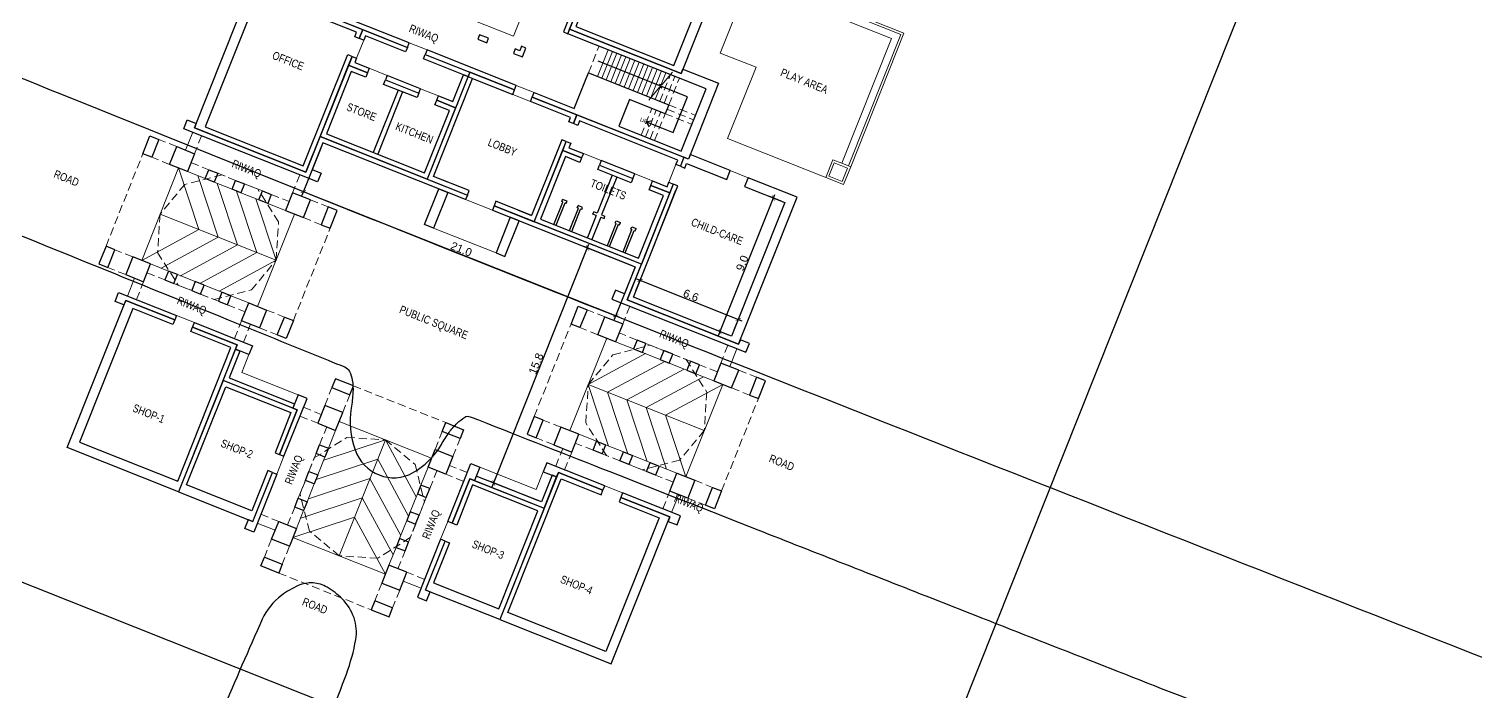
# Model space of a CAD drawing. Header units: metres. Extents: x 244 to 6504, y 133 to 4776.
# Drawn here: x 2932.2 to 3022.6, y 3172.9 to 3214.4 of the extents above; entities that cross this region are included whole.
import ezdxf

# ---------------------------------------------------------------- set-up
doc = ezdxf.new("R2010")
doc.units = ezdxf.units.M
doc.header["$MEASUREMENT"] = 0
doc.linetypes.add('HIDDEN', pattern=[0.375, 0.25, -0.125])
for name, color, linetype, lineweight in [('Above', 31, 'Continuous', 15), ('Elevation 1', 41, 'Continuous', 15), ('Elevation 2', 45, 'Continuous', 9), ('Road', 252, 'Continuous', 13), ('Wall', 42, 'Continuous', 30)]:
    doc.layers.add(name, color=color, linetype=linetype, lineweight=lineweight)
doc.layers.add('Dimension', color=133, linetype='Continuous')
doc.layers.add('Text', color=254, linetype='Continuous')
doc.styles.add('1', font='arial.ttf')
doc.styles.add('THAI', font='', dxfattribs={"width": 0.8})
doc.styles.get('THAI').set_extended_font_data('VNI-Avo')
doc.dimstyles.new('A3-100', dxfattribs={"dimtxt": 0.5, "dimasz": 0.25, "dimexe": 0.25, "dimexo": 0.25, "dimgap": 0.05, "dimtad": 1, "dimdec": 1, "dimzin": 0, "dimdsep": 46, "dimtxsty": '1', "dimblk": 'ARCHTICK', "dimcen": 0.1, "dimdle": 0.25, "dimclrd": 256, "dimclre": 256, "dimclrt": 256, "dimadec": 0, "dimazin": 0, "dimtfac": 1, "dimtdec": 1, "dimtofl": 0, "dimtmove": 0, "dimatfit": 3, "dimldrblk": 'ARCHTICK', "dimfxl": 1, "dimtfillclr": 256, "dimtolj": 1, "dimtzin": 0, "dimarcsym": 0})
doc.dimstyles.new('A3-200', dxfattribs={"dimtxt": 1, "dimasz": 0.5, "dimexe": 0.5, "dimexo": 0.5, "dimgap": 0.1, "dimtad": 2, "dimdec": 1, "dimzin": 0, "dimdsep": 46, "dimtxsty": '1', "dimblk": 'ARCHTICK', "dimcen": 0.1, "dimdle": 0.5, "dimclrd": 256, "dimclre": 256, "dimclrt": 256, "dimadec": 0, "dimazin": 0, "dimtfac": 1, "dimtdec": 1, "dimtofl": 0, "dimtmove": 0, "dimatfit": 3, "dimldrblk": 'ARCHTICK', "dimfxl": 1, "dimtfillclr": 256, "dimtolj": 1, "dimtzin": 0, "dimarcsym": 0})

# ---------------------------------------------------------------- blocks, each defined once
blk = doc.blocks.new('_ArchTick')
at = {"color": 0, "linetype": 'ByBlock', "const_width": 0.15}
blk.add_lwpolyline([(-0.5, -0.5), (0.5, 0.5)], dxfattribs=at)
blk = doc.blocks.new('*D14')
at = {"layer": 'Defpoints', "color": 0, "transparency": 16777216}
for p in [(2970.046, 3197.744), (2976.528, 3196.181), (2976.178, 3195.304)]:
    blk.add_point(p, dxfattribs=at)
at = {"layer": 'Dimension', "lineweight": -2, "transparency": 16777216}
for p, q in [((2970.139, 3197.977), (2970.488, 3198.854)), ((2970.163, 3198.714), (2976.76, 3196.089)), ((2976.271, 3195.536), (2976.62, 3196.413))]:
    blk.add_line(p, q, dxfattribs=at)
at = {"layer": 'Dimension', "lineweight": -2, "transparency": 16777216, "xscale": 0.25, "yscale": 0.25, "zscale": 0.25}
for p, rotation in [((2970.395, 3198.622), 158.2953989615706), ((2976.528, 3196.181), 338.2953989615706)]:
    blk.add_blockref('_ArchTick', p, dxfattribs=dict(at, rotation=rotation))
at = {"layer": 'Dimension', "transparency": 16777216, "insert": (2973.574, 3197.685), "char_height": 0.5, "attachment_point": 5, "rotation": 338.2954, "style": '1'}
blk.add_mtext('\\A1;6.6', dxfattribs=at)
blk = doc.blocks.new('*D15')
at = {"layer": 'Defpoints', "color": 0, "transparency": 16777216}
for p in [(2978.726, 3203.771), (2979.436, 3203.488), (2976.108, 3195.126)]:
    blk.add_point(p, dxfattribs=at)
at = {"layer": 'Dimension', "lineweight": -2, "transparency": 16777216}
for p, q in [((2975.305, 3195.177), (2978.818, 3204.003)), ((2979.204, 3203.581), (2978.493, 3203.863)), ((2975.875, 3195.219), (2975.165, 3195.502))]:
    blk.add_line(p, q, dxfattribs=at)
at = {"layer": 'Dimension', "lineweight": -2, "transparency": 16777216, "xscale": 0.25, "yscale": 0.25, "zscale": 0.25}
for p, rotation in [((2978.726, 3203.771), 68.29539896157668), ((2975.397, 3195.409), 248.2953989615767)]:
    blk.add_blockref('_ArchTick', p, dxfattribs=dict(at, rotation=rotation))
at = {"layer": 'Dimension', "transparency": 16777216, "insert": (2976.778, 3199.703), "char_height": 0.5, "attachment_point": 5, "rotation": 68.2954, "style": '1'}
blk.add_mtext('\\A1;9.0', dxfattribs=at)
blk = doc.blocks.new('*D17')
at = {"layer": 'Defpoints', "color": 0, "transparency": 16777216}
for p in [(2967.104, 3200.647), (2970.084, 3199.461), (2964.234, 3184.765)]:
    blk.add_point(p, dxfattribs=at)
at = {"layer": 'Dimension', "lineweight": -2, "transparency": 16777216}
for p, q in [((2961.162, 3185.718), (2967.197, 3200.88)), ((2969.852, 3199.554), (2966.872, 3200.74)), ((2964.002, 3184.857), (2961.022, 3186.043))]:
    blk.add_line(p, q, dxfattribs=at)
at = {"layer": 'Dimension', "lineweight": -2, "transparency": 16777216, "xscale": 0.25, "yscale": 0.25, "zscale": 0.25}
for p, rotation in [((2967.104, 3200.647), 68.29539896157668), ((2961.255, 3185.95), 248.2953989615767)]:
    blk.add_blockref('_ArchTick', p, dxfattribs=dict(at, rotation=rotation))
at = {"layer": 'Dimension', "transparency": 16777216, "insert": (2963.896, 3193.412), "char_height": 0.5, "attachment_point": 5, "rotation": 68.2954, "style": '1'}
blk.add_mtext('\\A1;15.8', dxfattribs=at)
blk = doc.blocks.new('*D19')
at = {"layer": 'Defpoints', "color": 0, "transparency": 16777216}
for p in [(2950.573, 3207.228), (2970.154, 3199.639), (2968.868, 3196.407)]:
    blk.add_point(p, dxfattribs=at)
at = {"layer": 'Dimension', "lineweight": -2, "transparency": 16777216}
for p, q in [((2950.48, 3206.995), (2949.264, 3203.941)), ((2949.125, 3204.266), (2969.1, 3196.314)), ((2970.062, 3199.406), (2968.776, 3196.175))]:
    blk.add_line(p, q, dxfattribs=at)
at = {"layer": 'Dimension', "lineweight": -2, "transparency": 16777216, "xscale": 0.25, "yscale": 0.25, "zscale": 0.25}
for p, rotation in [((2949.357, 3204.173), 158.2953989615706), ((2968.868, 3196.407), 338.2953989615706)]:
    blk.add_blockref('_ArchTick', p, dxfattribs=dict(at, rotation=rotation))
at = {"layer": 'Dimension', "transparency": 16777216, "insert": (2959.225, 3200.574), "char_height": 0.5, "attachment_point": 5, "rotation": 338.2954, "style": '1'}
blk.add_mtext('\\A1;21.0', dxfattribs=at)

msp = doc.modelspace()

# ---------------------------------------------------------------- linework, layer by layer
for points in [[(2390.74, 4302.355, -0.000001), (2436.602, 4383.869, -0.253439)], [(2809.658, 3348.585, -0.000003), (2861.115, 3329.191, -0.000175), (2917.852, 3307.785, -0.000105), (2985.132, 3282.358, 0.000001), (3054.443, 3256.146, 0.000001), (3117.634, 3232.249, 0.000001), (3170.614, 3212.214, 0.000007), (3189.963, 3204.897, -0.002564)], [(5649.781, 2908.285, -0.000001), (5592.12, 2927.271, -0.000136)], [(1770.951, 4232.211, -0.000001), (1756.308, 4203.533, -0.092463)], [(2661.797, 3304.258, -0.000001), (2697.546, 3290.753, -0.000089)], [(2166.876, 2385.74, -0.000003), (2059.009, 2428.087, -0.099946)], [(2106.702, 3796.476, 0.000002), (2119.154, 3818.662)], [(2297.417, 3562.079, -0.000023), (2063.26, 3651.706, -0.089134)], [(1593.916, 2905.573, -0.000004), (1514.483, 2912.508, -0.000011), (1436.427, 2919.325, -0.007054)], [(3786.665, 2922.902, 0.000685), (3692.416, 2974.867, -0.000176), (3640.054, 3003.668, -0.00024), (3592.9, 3029.656, -0.000156), (3553.294, 3051.524, -0.002791), (3540.613, 3058.624, 0.011957), (3524.785, 3067.108, 0.003929), (3501.105, 3078.849, 0.001858), (3461.273, 3098.026, 0.000234), (3375.005, 3139.118), (3228.052, 3209.03), (3155.516, 3236.504, 0.000109), (3110.926, 3253.383, 0.000013), (3012.15, 3290.743, 0.000016), (2894.733, 3335.146, 0.000013), (2769.32, 3382.566, -0.00051)], [(3194.593, 2964.631, -0.000274), (3199.888, 2977.557, -0.001712), (3207.405, 2995.698, -0.000332), (3221.105, 3028.386, 0.002473), (3234.596, 3060.964, 0.001952), (3248.883, 3096.349, 0.001967), (3262.73, 3131.432, 0.002708), (3274.877, 3163.071, -0.018298), (3275.475, 3164.494, -0.03784), (3276.063, 3165.546, -0.05007), (3276.598, 3166.199, -0.29609), (3277.01, 3166.287, -0.019212), (3277.655, 3166.011, -0.000003), (3312.299, 3149.563, -0.000078), (3350.636, 3131.354, -0.000048), (3396.017, 3109.786, -0.000386)], [(2910.824, 2101.235, -0.000002), (2871.644, 2116.152, -0.08954)], [(3742.173, 2759.418, 0.000002), (3749.92, 2779.526, 0.000119)], [(3267.31, 3168.752, -0.000025), (3252.204, 3129.672, -0.000011), (3236.962, 3090.25, -0.104491)], [(2928.259, 3202.826, 0.000017), (2937.092, 3199.236, 0.000027), (2944.659, 3196.162, 0.000006), (2951.324, 3193.454, 0.001308), (2951.935, 3193.208, -0.1853), (2952.237, 3192.928, -0.07485), (2952.411, 3192.382, -0.05325), (2952.451, 3191.61, -0.026637), (2952.346, 3190.635, 0.127305), (2952.588, 3188.017, 0.213614), (2954.094, 3186.453, 0.2267), (2956.183, 3186.584, 0.137414), (2957.977, 3188.364, -0.028947), (2958.458, 3189.107, -0.042455), (2958.969, 3189.693, -0.050186), (2959.438, 3190.064, -0.238312), (2959.768, 3190.097, -0.001895), (2960.296, 3189.892, -0.000004), (2968.506, 3186.662, -0.000027), (2977.743, 3183.027, -0.000017), (2988.584, 3178.76, 0.000274), (3002.965, 3173.108, 0.000091), (3024.034, 3164.845, 0.000091), (3047.378, 3155.7, 0.000104)], [(3151.483, 3124.187, 0.000759), (3123.006, 3135.669, 0.000767), (3096.101, 3146.424, 0.001734), (3075.693, 3154.462, -0.000339), (3028.352, 3172.958, -0.000638), (2990.143, 3187.972, -0.000783), (2959.104, 3200.27, -0.001505), (2934.265, 3210.244, 0.005391), (2889.083, 3227.979, 0.000512), (2778.107, 3270.036, 0.000722)]]:
    msp.add_lwpolyline(points, format="xyb")
msp.add_lwpolyline([(2911.424, 3187.832), (2946.187, 3275.167), (3019.958, 3245.803), (2985.195, 3158.468)], close=True)
msp.add_lwpolyline([(2947.984, 3178.923, 0.127388), (2946.787, 3177.429, 0.006458), (2944.287, 3171.664, 0.007858), (2941.989, 3165.916, 0.091435), (2941.551, 3163.545, 0.087268), (2941.766, 3162.324, 0.110931), (2942.381, 3161.363, 0.110304), (2943.351, 3160.753, 0.08552), (2944.584, 3160.541, 0.130066), (2945.901, 3160.89, 0.119374), (2946.925, 3161.852, 0.045027), (2948.03, 3163.935, 0.004825), (2950.104, 3169, 0.004715), (2952.042, 3174.004, 0.047525), (2952.627, 3176.16, 0.125918), (2952.518, 3177.516, 0.114104), (2951.772, 3178.71, 0.061975), (2950.847, 3179.43, 0.121002), (2949.96, 3179.702, 0.117953), (2949.032, 3179.534, 0.057186)], format="xyb", close=True)
at = {"layer": 'Above', "linetype": 'HIDDEN', "ltscale": 2}
for p, q in [((2967.166, 3211.601), (2967.832, 3213.273)), ((2971.626, 3209.826), (2972.292, 3211.498)), ((2971.905, 3209.715), (2972.571, 3211.387)), ((2972.184, 3209.604), (2972.849, 3211.276)), ((2970.46, 3207.707), (2971.126, 3209.379)), ((2970.739, 3207.596), (2971.404, 3209.268)), ((2971.017, 3207.485), (2971.683, 3209.157)), ((2971.296, 3207.374), (2971.962, 3209.046)), ((2971.962, 3209.046), (2973.634, 3208.381)), ((2972.073, 3209.325), (2973.745, 3208.659)), ((2972.184, 3209.604), (2973.856, 3208.938)), ((2941.437, 3206.989), (2940.322, 3207.433)), ((2942.996, 3207.66), (2942.552, 3206.546)), ((2937.021, 3200.763), (2939.321, 3206.54)), ((2940.993, 3205.874), (2939.878, 3206.318)), ((2942.33, 3205.988), (2943.445, 3205.544)), ((2944.002, 3205.322), (2945.117, 3204.879)), ((2945.675, 3204.657), (2946.79, 3204.213)), ((2949.128, 3205.22), (2948.684, 3204.105)), ((2949.685, 3204.998), (2949.241, 3203.883)), ((2947.347, 3203.991), (2948.462, 3203.547)), ((2949.799, 3203.661), (2950.914, 3203.217)), ((2948.728, 3196.103), (2951.027, 3201.88)), ((2949.355, 3202.546), (2950.47, 3202.102)), ((2938.693, 3200.097), (2937.578, 3200.541)), ((2938.25, 3198.982), (2937.135, 3199.426)), ((2939.586, 3199.096), (2940.701, 3198.652)), ((2938.921, 3197.423), (2939.365, 3198.538)), ((2941.259, 3198.43), (2942.374, 3197.986)), ((2942.931, 3197.764), (2944.046, 3197.321)), ((2969.196, 3197.231), (2968.752, 3196.117)), ((2944.604, 3197.099), (2945.719, 3196.655)), ((2947.055, 3196.769), (2948.17, 3196.325)), ((2968.195, 3196.338), (2967.08, 3196.782)), ((2969.754, 3197.01), (2969.31, 3195.895)), ((2945.053, 3194.983), (2945.497, 3196.097)), ((2945.61, 3194.761), (2946.054, 3195.876)), ((2946.612, 3195.654), (2947.726, 3195.21)), ((2963.779, 3190.112), (2966.079, 3195.889)), ((2967.751, 3195.224), (2966.636, 3195.667)), ((2970.203, 3194.893), (2969.088, 3195.337)), ((2971.875, 3194.228), (2970.76, 3194.672)), ((2975.886, 3194.569), (2975.442, 3193.454)), ((2973.548, 3193.562), (2972.433, 3194.006)), ((2975.22, 3192.896), (2974.105, 3193.34)), ((2976.557, 3193.01), (2977.672, 3192.566)), ((2950.697, 3190.799), (2951.14, 3191.914)), ((2952.477, 3192.027), (2958.255, 3189.728)), ((2976.113, 3191.895), (2977.228, 3191.451)), ((2951.812, 3190.355), (2952.255, 3191.47)), ((2975.486, 3185.452), (2977.786, 3191.229)), ((2949.138, 3190.128), (2950.253, 3189.684)), ((2949.36, 3190.685), (2950.475, 3190.241)), ((2950.366, 3188.347), (2950.81, 3189.462)), ((2957.589, 3188.055), (2958.033, 3189.17)), ((2965.452, 3189.446), (2964.337, 3189.89)), ((2958.704, 3187.612), (2959.148, 3188.726)), ((2965.008, 3188.331), (2963.893, 3188.775)), ((2967.46, 3188.001), (2966.345, 3188.445)), ((2949.701, 3186.675), (2950.145, 3187.79)), ((2965.121, 3186.994), (2965.565, 3188.109)), ((2965.679, 3186.773), (2966.123, 3187.887)), ((2969.132, 3187.335), (2968.017, 3187.779)), ((2957.259, 3185.604), (2957.703, 3186.719)), ((2959.375, 3186.053), (2958.26, 3186.497)), ((2959.597, 3186.61), (2958.482, 3187.054)), ((2970.804, 3186.67), (2969.689, 3187.114)), ((2972.477, 3186.004), (2971.362, 3186.448)), ((2949.035, 3185.002), (2949.479, 3186.117)), ((2973.814, 3186.118), (2974.928, 3185.674)), ((2956.593, 3183.931), (2957.037, 3185.046)), ((2971.811, 3184.332), (2972.255, 3185.447)), ((2973.37, 3185.003), (2974.485, 3184.559)), ((2946.697, 3183.996), (2947.812, 3183.552)), ((2948.369, 3183.33), (2948.813, 3184.445)), ((2955.927, 3182.259), (2956.371, 3183.374)), ((2947.368, 3182.437), (2946.924, 3181.322)), ((2948.483, 3181.993), (2948.039, 3180.878)), ((2955.262, 3180.586), (2955.706, 3181.701)), ((2947.817, 3180.321), (2953.595, 3178.021)), ((2956.934, 3179.921), (2955.819, 3180.365)), ((2954.261, 3179.693), (2953.817, 3178.578)), ((2955.375, 3179.25), (2954.932, 3178.135))]:
    msp.add_line(p, q, dxfattribs=at)
for points in [[(2947.648, 3199.879), (2947.803, 3202.285), (2946.516, 3204.322), (2944.276, 3205.213), (2941.94, 3204.618), (2940.401, 3202.764), (2940.245, 3200.359), (2941.533, 3198.321), (2943.772, 3197.43), (2946.108, 3198.025)], [(2967.159, 3192.113), (2968.699, 3193.967), (2971.034, 3194.563), (2973.274, 3193.671), (2974.562, 3191.634), (2974.406, 3189.228), (2972.866, 3187.374), (2970.53, 3186.779), (2968.291, 3187.67), (2967.003, 3189.708)], [(2954.478, 3188.648), (2956.333, 3187.108), (2956.928, 3184.772), (2956.036, 3182.533), (2953.999, 3181.245), (2951.594, 3181.401), (2949.739, 3182.94), (2949.144, 3185.276), (2950.036, 3187.516), (2952.073, 3188.803)]]:
    msp.add_lwpolyline(points, close=True, dxfattribs=at)
at = {"layer": 'Elevation 1'}
for p, q in [((2986.688, 3214.002), (2978.466, 3217.274)), ((2986.883, 3214.085), (2978.521, 3217.414)), ((2986.104, 3213.75), (2978.299, 3216.856)), ((2952.681, 3212.523), (2953.124, 3213.638)), ((2986.104, 3213.75), (2982.997, 3205.945)), ((2986.688, 3214.002), (2983.415, 3205.779)), ((2986.883, 3214.085), (2983.555, 3205.723)), ((2955.966, 3213.476), (2957.081, 3213.032)), ((2967.724, 3211.379), (2968.39, 3213.051)), ((2968.003, 3211.268), (2968.668, 3212.94)), ((2968.281, 3211.157), (2968.947, 3212.83)), ((2968.56, 3211.046), (2969.226, 3212.719)), ((2968.839, 3210.935), (2969.505, 3212.608)), ((2953.476, 3211.884), (2954.591, 3211.44)), ((2969.118, 3210.824), (2969.783, 3212.497)), ((2969.396, 3210.713), (2970.062, 3212.386)), ((2969.675, 3210.602), (2970.341, 3212.275)), ((2969.954, 3210.491), (2970.619, 3212.164)), ((2970.233, 3210.38), (2970.898, 3212.053)), ((2970.511, 3210.27), (2971.177, 3211.942)), ((2970.79, 3210.159), (2971.456, 3211.831)), ((2971.069, 3210.048), (2971.734, 3211.72)), ((2962.655, 3210.813), (2963.77, 3210.37)), ((2971.347, 3209.937), (2972.013, 3211.609)), ((2956.681, 3210.608), (2957.796, 3210.165)), ((2962.433, 3210.256), (2963.548, 3209.812)), ((2942.438, 3207.882), (2941.994, 3206.767)), ((2966.855, 3206.559), (2967.97, 3206.115)), ((2942.108, 3205.431), (2943.223, 3204.987)), ((2972.192, 3204.757), (2972.636, 3205.872)), ((2976.034, 3205.488), (2977.149, 3205.044)), ((2982.997, 3205.945), (2983.555, 3205.723)), ((2943.78, 3204.765), (2944.895, 3204.321)), ((2970.06, 3205.283), (2971.175, 3204.839)), ((2945.453, 3204.099), (2946.568, 3203.655)), ((2959.492, 3203.677), (2961.164, 3203.012)), ((2948.798, 3202.768), (2946.498, 3196.991)), ((2947.125, 3203.434), (2948.24, 3202.99)), ((2939.808, 3199.653), (2940.923, 3199.209)), ((2938.363, 3197.645), (2938.807, 3198.76)), ((2941.481, 3198.988), (2942.596, 3198.544)), ((2943.153, 3198.322), (2944.268, 3197.878)), ((2944.826, 3197.656), (2945.94, 3197.212)), ((2941.429, 3196.425), (2942.544, 3195.981)), ((2968.309, 3195.002), (2966.009, 3189.224)), ((2969.981, 3194.336), (2968.866, 3194.78)), ((2971.653, 3193.67), (2970.539, 3194.114)), ((2976.443, 3194.347), (2975.999, 3193.232)), ((2973.326, 3193.005), (2972.211, 3193.448)), ((2974.998, 3192.339), (2973.883, 3192.783)), ((2950.924, 3188.125), (2951.368, 3189.24)), ((2957.367, 3187.498), (2951.59, 3189.798)), ((2967.681, 3188.559), (2966.567, 3189.002)), ((2969.354, 3187.893), (2968.239, 3188.337)), ((2948.139, 3187.619), (2947.696, 3186.504)), ((2950.258, 3186.453), (2950.702, 3187.568)), ((2971.026, 3187.227), (2969.911, 3187.671)), ((2956.701, 3185.825), (2957.145, 3186.94)), ((2972.699, 3186.562), (2971.584, 3187.005)), ((2949.593, 3184.78), (2950.036, 3185.895)), ((2969.302, 3185.33), (2968.188, 3185.774)), ((2956.036, 3184.153), (2956.479, 3185.268)), ((2972.368, 3184.11), (2972.812, 3185.225)), ((2948.927, 3183.108), (2949.371, 3184.223)), ((2946.475, 3183.438), (2947.59, 3182.994)), ((2955.37, 3182.481), (2955.814, 3183.596)), ((2958.376, 3183.544), (2957.933, 3182.429)), ((2954.704, 3180.808), (2955.148, 3181.923)), ((2956.712, 3179.363), (2955.597, 3179.807))]:
    msp.add_line(p, q, dxfattribs=at)
msp.add_lwpolyline([(2965.516, 3221.514), (2955.667, 3225.434), (2952.635, 3217.816), (2962.483, 3213.896)], close=True, dxfattribs=at)
for points in [[(2972.421, 3211.651), (2971.745, 3210.849), (2971.607, 3210.9), (2971.753, 3210.646), (2971.616, 3210.696), (2970.94, 3209.895)], [(2945.946, 3193.981), (2945.502, 3192.866), (2949.024, 3191.464)], [(2964.342, 3186.659), (2963.898, 3185.544), (2960.376, 3186.946)]]:
    msp.add_lwpolyline(points, dxfattribs=at)
at = {"layer": 'Elevation 2'}
for p, q in [((2975.409, 3212.84), (2977.406, 3217.858)), ((2975.409, 3212.84), (2977.639, 3211.953)), ((2977.639, 3211.953), (2975.864, 3207.493)), ((2975.864, 3207.493), (2983.111, 3204.609)), ((2982.44, 3206.167), (2981.996, 3205.052)), ((2982.524, 3205.972), (2982.191, 3205.136)), ((2982.44, 3206.167), (2982.997, 3205.945)), ((2982.524, 3205.972), (2983.36, 3205.64)), ((2983.36, 3205.64), (2983.027, 3204.803)), ((2983.555, 3205.723), (2983.111, 3204.609)), ((2982.191, 3205.136), (2983.027, 3204.803)), ((2957.49, 3201.891), (2961.392, 3200.338))]:
    msp.add_line(p, q, dxfattribs=at)
at = {"layer": 'Road'}
for p, q in [((2939.251, 3199.875), (2941.551, 3205.653)), ((2940.401, 3202.764), (2947.648, 3199.879)), ((2974.406, 3189.228), (2967.159, 3192.113)), ((2973.256, 3186.34), (2975.556, 3192.117)), ((2951.594, 3181.401), (2954.478, 3188.648)), ((2948.705, 3182.551), (2954.482, 3180.251))]:
    msp.add_line(p, q, dxfattribs=at)
for points in [[(2941.551, 3205.653), (2942.816, 3201.802), (2939.251, 3199.875)], [(2942.758, 3205.172), (2944.024, 3201.322), (2940.459, 3199.394)], [(2943.966, 3204.691), (2945.232, 3200.841), (2941.667, 3198.914)], [(2945.174, 3204.21), (2946.44, 3200.36), (2942.874, 3198.433)], [(2946.382, 3203.729), (2947.648, 3199.879), (2944.082, 3197.952)], [(2970.724, 3194.04), (2967.159, 3192.113), (2968.425, 3188.263)], [(2971.932, 3193.559), (2968.367, 3191.632), (2969.633, 3187.782)], [(2973.14, 3193.079), (2969.575, 3191.151), (2970.84, 3187.301)], [(2974.348, 3192.598), (2970.782, 3190.671), (2972.048, 3186.82)], [(2975.556, 3192.117), (2971.99, 3190.19), (2973.256, 3186.34)], [(2956.405, 3185.082), (2954.478, 3188.648), (2950.628, 3187.382)], [(2955.925, 3183.874), (2953.998, 3187.44), (2950.147, 3186.174)], [(2955.444, 3182.667), (2953.517, 3186.232), (2949.667, 3184.966)], [(2954.963, 3181.459), (2953.036, 3185.024), (2949.186, 3183.758)], [(2954.482, 3180.251), (2952.555, 3183.816), (2948.705, 3182.551)]]:
    msp.add_lwpolyline(points, dxfattribs=at)
at = {"layer": 'Wall'}
for p, q in [((2955.274, 3210.522), (2953.721, 3206.62)), ((2955.553, 3210.411), (2954, 3206.509)), ((2973.304, 3205.929), (2975.813, 3204.93)), ((2958.32, 3204.79), (2957.484, 3205.122)), ((2968.654, 3205.197), (2967.711, 3202.828)), ((2968.932, 3205.086), (2967.989, 3202.717)), ((2976.928, 3204.487), (2979.436, 3203.488)), ((2965.495, 3203.548), (2965.55, 3203.688)), ((2965.565, 3203.52), (2965.495, 3203.548)), ((2965.829, 3203.577), (2965.55, 3203.688)), ((2965.774, 3203.437), (2965.829, 3203.577)), ((2971.085, 3200.354), (2972.638, 3204.257)), ((2962.78, 3203.014), (2963.616, 3202.682)), ((2965.01, 3202.127), (2965.565, 3203.52)), ((2965.149, 3202.071), (2965.704, 3203.465)), ((2965.774, 3203.437), (2965.704, 3203.465)), ((2965.985, 3201.738), (2966.54, 3203.132)), ((2966.125, 3201.683), (2966.679, 3203.077)), ((2966.47, 3203.16), (2966.526, 3203.299)), ((2966.54, 3203.132), (2966.47, 3203.16)), ((2966.805, 3203.188), (2966.526, 3203.299)), ((2966.749, 3203.049), (2966.679, 3203.077)), ((2966.749, 3203.049), (2966.805, 3203.188)), ((2967.655, 3202.688), (2967.1, 3201.295)), ((2967.446, 3202.772), (2967.501, 3202.911)), ((2967.655, 3202.688), (2967.446, 3202.772)), ((2967.711, 3202.828), (2967.501, 3202.911)), ((2967.989, 3202.717), (2968.198, 3202.634)), ((2967.934, 3202.577), (2967.379, 3201.184)), ((2967.934, 3202.577), (2968.143, 3202.494)), ((2968.143, 3202.494), (2968.198, 3202.634)), ((2968.355, 3200.795), (2968.909, 3202.189)), ((2968.494, 3200.74), (2969.049, 3202.134)), ((2968.84, 3202.217), (2968.895, 3202.356)), ((2968.84, 3202.217), (2968.909, 3202.189)), ((2968.895, 3202.356), (2969.174, 3202.245)), ((2969.049, 3202.134), (2969.118, 3202.106)), ((2969.118, 3202.106), (2969.174, 3202.245)), ((2969.33, 3200.407), (2969.885, 3201.801)), ((2969.47, 3200.352), (2970.024, 3201.745)), ((2969.815, 3201.829), (2969.871, 3201.968)), ((2969.815, 3201.829), (2969.885, 3201.801)), ((2969.871, 3201.968), (2970.149, 3201.857)), ((2970.024, 3201.745), (2970.094, 3201.718)), ((2970.094, 3201.718), (2970.149, 3201.857))]:
    msp.add_line(p, q, dxfattribs=at)
for points in [[(2967.38, 3217.005), (2966.382, 3214.496), (2972.514, 3212.056), (2975.842, 3220.418), (2969.71, 3222.858), (2968.712, 3220.35), (2968.433, 3220.461), (2969.542, 3223.248), (2976.511, 3220.474), (2972.96, 3211.555), (2965.992, 3214.329), (2967.101, 3217.116)], [(2967.101, 3217.116), (2966.823, 3217.227), (2965.602, 3214.161), (2965.881, 3214.05)], [(2952.402, 3212.634), (2949.517, 3205.387), (2942.549, 3208.161), (2946.099, 3217.08), (2953.068, 3214.307), (2952.846, 3213.749), (2952.567, 3213.86), (2952.678, 3214.139), (2946.546, 3216.58), (2943.217, 3208.218), (2949.35, 3205.777), (2952.123, 3212.745)], [(2960.255, 3213.706), (2960.812, 3213.484), (2960.923, 3213.763), (2960.366, 3213.985)], [(2952.681, 3212.523), (2952.57, 3212.245), (2953.476, 3211.884), (2953.365, 3211.605), (2952.18, 3212.077), (2952.402, 3212.634)], [(2962.655, 3210.813), (2957.081, 3213.032), (2956.97, 3212.754), (2962.544, 3210.535)], [(2963.042, 3212.597), (2963.264, 3213.154), (2962.986, 3213.265), (2962.875, 3212.986), (2962.596, 3213.097), (2962.485, 3212.819)], [(2957.574, 3209.607), (2957.685, 3209.886), (2958.87, 3209.414), (2957.094, 3204.955), (2950.405, 3207.617), (2952.18, 3212.077), (2953.365, 3211.605), (2953.254, 3211.327), (2952.348, 3211.687), (2950.795, 3207.785), (2956.927, 3205.344), (2958.48, 3209.246)], [(2956.459, 3210.051), (2954.369, 3210.883), (2954.48, 3211.162), (2956.57, 3210.33)], [(2956.57, 3210.33), (2956.681, 3210.608), (2954.591, 3211.44), (2954.48, 3211.162)], [(2939.764, 3207.655), (2940.322, 3207.433), (2939.878, 3206.318), (2939.321, 3206.54)], [(2966.06, 3207.198), (2965.949, 3206.919), (2966.855, 3206.559), (2966.744, 3206.28), (2965.559, 3206.752), (2965.781, 3207.309)], [(2941.437, 3206.989), (2942.552, 3206.546), (2942.108, 3205.431), (2940.993, 3205.874)], [(2970.953, 3204.282), (2971.064, 3204.56), (2972.249, 3204.089), (2970.474, 3199.629), (2963.784, 3202.292), (2965.559, 3206.752), (2966.744, 3206.28), (2966.633, 3206.001), (2965.727, 3206.362), (2964.174, 3202.46), (2970.306, 3200.019), (2971.859, 3203.921)], [(2943.445, 3205.544), (2944.002, 3205.322), (2943.78, 3204.765), (2943.223, 3204.987)], [(2969.838, 3204.725), (2967.748, 3205.557), (2967.859, 3205.836), (2969.949, 3205.004)], [(2969.949, 3205.004), (2970.06, 3205.283), (2967.97, 3206.115), (2967.859, 3205.836)], [(2945.117, 3204.879), (2945.675, 3204.657), (2945.453, 3204.099), (2944.895, 3204.321)], [(2976.928, 3204.487), (2979.436, 3203.488), (2976.108, 3195.126), (2969.976, 3197.567), (2972.749, 3204.535), (2972.471, 3204.646), (2969.586, 3197.399), (2976.554, 3194.626), (2980.215, 3203.824), (2977.149, 3205.044)], [(2946.79, 3204.213), (2947.347, 3203.991), (2947.125, 3203.434), (2946.568, 3203.655)], [(2949.799, 3203.661), (2948.684, 3204.105), (2948.24, 3202.99), (2949.355, 3202.546)], [(2957.82, 3204.343), (2958.377, 3204.121), (2957.49, 3201.891), (2956.932, 3202.113)], [(2951.471, 3202.995), (2950.914, 3203.217), (2950.47, 3202.102), (2951.027, 3201.88)], [(2962.837, 3202.346), (2962.279, 3202.568), (2961.392, 3200.338), (2961.949, 3200.116)], [(2936.577, 3199.648), (2937.135, 3199.426), (2937.578, 3200.541), (2937.021, 3200.763)], [(2938.25, 3198.982), (2939.365, 3198.538), (2939.808, 3199.653), (2938.693, 3200.097)], [(2940.701, 3198.652), (2941.259, 3198.43), (2941.481, 3198.988), (2940.923, 3199.209)], [(2942.374, 3197.986), (2942.931, 3197.764), (2943.153, 3198.322), (2942.596, 3198.544)], [(2937.806, 3197.867), (2941.429, 3196.425), (2941.318, 3196.146), (2938.252, 3197.367), (2938.141, 3197.088), (2937.584, 3197.31)], [(2944.046, 3197.321), (2944.604, 3197.099), (2944.826, 3197.656), (2944.268, 3197.878)], [(2946.612, 3195.654), (2945.497, 3196.097), (2945.94, 3197.212), (2947.055, 3196.769)], [(2948.284, 3194.988), (2947.726, 3195.21), (2948.17, 3196.325), (2948.728, 3196.103)], [(2966.523, 3197.004), (2967.08, 3196.782), (2966.636, 3195.667), (2966.079, 3195.889)], [(2968.195, 3196.338), (2969.31, 3195.895), (2968.866, 3194.78), (2967.751, 3195.224)], [(2970.76, 3194.672), (2970.203, 3194.893), (2969.981, 3194.336), (2970.539, 3194.114)], [(2972.433, 3194.006), (2971.875, 3194.228), (2971.653, 3193.67), (2972.211, 3193.448)], [(2974.105, 3193.34), (2973.548, 3193.562), (2973.326, 3193.005), (2973.883, 3192.783)], [(2976.557, 3193.01), (2975.442, 3193.454), (2974.998, 3192.339), (2976.113, 3191.895)], [(2947.417, 3186.615), (2947.138, 3186.726), (2946.14, 3184.217), (2942.06, 3185.841), (2944.501, 3191.973), (2948.58, 3190.35), (2947.582, 3187.841), (2947.861, 3187.73), (2948.97, 3190.517), (2944.333, 3192.363), (2941.559, 3185.395), (2946.196, 3183.549)], [(2951.362, 3192.471), (2951.14, 3191.914), (2952.255, 3191.47), (2952.477, 3192.027)], [(2978.229, 3192.344), (2977.672, 3192.566), (2977.228, 3191.451), (2977.786, 3191.229)], [(2950.697, 3190.799), (2950.253, 3189.684), (2951.368, 3189.24), (2951.812, 3190.355)], [(2963.335, 3188.997), (2963.893, 3188.775), (2964.337, 3189.89), (2963.779, 3190.112)], [(2959.37, 3189.284), (2959.148, 3188.726), (2958.033, 3189.17), (2958.255, 3189.728)], [(2965.008, 3188.331), (2966.123, 3187.887), (2966.567, 3189.002), (2965.452, 3189.446)], [(2950.145, 3187.79), (2950.366, 3188.347), (2950.924, 3188.125), (2950.702, 3187.568)], [(2968.017, 3187.779), (2967.46, 3188.001), (2967.681, 3188.559), (2968.239, 3188.337)], [(2958.704, 3187.612), (2958.26, 3186.497), (2957.145, 3186.94), (2957.589, 3188.055)], [(2969.689, 3187.114), (2969.132, 3187.335), (2969.354, 3187.893), (2969.911, 3187.671)], [(2947.417, 3186.615), (2947.696, 3186.504), (2946.253, 3182.881), (2945.696, 3183.103), (2945.918, 3183.66), (2946.196, 3183.549)], [(2949.479, 3186.117), (2949.701, 3186.675), (2950.258, 3186.453), (2950.036, 3185.895)], [(2971.362, 3186.448), (2970.804, 3186.67), (2971.026, 3187.227), (2971.584, 3187.005)], [(2973.37, 3185.003), (2972.255, 3185.447), (2972.699, 3186.562), (2973.814, 3186.118)], [(2957.037, 3185.046), (2957.259, 3185.604), (2956.701, 3185.825), (2956.479, 3185.268)], [(2958.211, 3182.318), (2958.49, 3182.207), (2957.492, 3179.699), (2961.571, 3178.075), (2964.012, 3184.207), (2959.932, 3185.831), (2958.934, 3183.322), (2958.655, 3183.433), (2959.765, 3186.221), (2964.402, 3184.375), (2961.628, 3177.407), (2956.991, 3179.252)], [(2975.042, 3184.337), (2974.485, 3184.559), (2974.928, 3185.674), (2975.486, 3185.452)], [(2948.813, 3184.445), (2949.035, 3185.002), (2949.593, 3184.78), (2949.371, 3184.223)], [(2972.926, 3183.888), (2969.302, 3185.33), (2969.191, 3185.051), (2972.258, 3183.831), (2972.147, 3183.552), (2972.704, 3183.33)], [(2956.371, 3183.374), (2956.593, 3183.931), (2956.036, 3184.153), (2955.814, 3183.596)], [(2947.368, 3182.437), (2947.812, 3183.552), (2948.927, 3183.108), (2948.483, 3181.993)], [(2955.706, 3181.701), (2955.927, 3182.259), (2955.37, 3182.481), (2955.148, 3181.923)], [(2958.211, 3182.318), (2957.933, 3182.429), (2956.49, 3178.806), (2957.048, 3178.584), (2957.27, 3179.141), (2956.991, 3179.252)], [(2946.703, 3180.764), (2946.924, 3181.322), (2948.039, 3180.878), (2947.817, 3180.321)], [(2955.375, 3179.25), (2955.819, 3180.365), (2954.704, 3180.808), (2954.261, 3179.693)], [(2954.71, 3177.577), (2954.932, 3178.135), (2953.817, 3178.578), (2953.595, 3178.021)]]:
    msp.add_lwpolyline(points, close=True, dxfattribs=at)
for points in [[(2955.855, 3213.197), (2955.966, 3213.476), (2948.998, 3216.25), (2949.996, 3218.758), (2949.717, 3218.869), (2948.608, 3216.082), (2955.855, 3213.197)], [(2953.124, 3213.638), (2952.846, 3213.749), (2953.068, 3214.307), (2955.855, 3213.197), (2955.744, 3212.919), (2953.235, 3213.917), (2953.124, 3213.638)], [(2971.962, 3209.046), (2969.732, 3209.934), (2969.066, 3208.262), (2972.968, 3206.708), (2974.522, 3210.611), (2965.881, 3214.05), (2965.992, 3214.329), (2972.96, 3211.555), (2973.071, 3211.834), (2975.301, 3210.946), (2973.415, 3206.208), (2963.659, 3210.091), (2963.77, 3210.37), (2966.279, 3209.371), (2966.945, 3211.043), (2966.945, 3211.043), (2967.166, 3211.601), (2972.184, 3209.604), (2971.962, 3209.046)], [(2959.367, 3211.476), (2959.367, 3211.476), (2956.859, 3212.475), (2956.97, 3212.754), (2959.757, 3211.644), (2959.646, 3211.365), (2959.367, 3211.476)], [(2962.544, 3210.535), (2959.757, 3211.644), (2957.094, 3204.955), (2959.603, 3203.956), (2959.714, 3204.235), (2957.484, 3205.122), (2959.925, 3211.254), (2962.433, 3210.256), (2962.433, 3210.256)], [(2958.981, 3209.693), (2958.87, 3209.414), (2957.685, 3209.886), (2957.796, 3210.165), (2958.702, 3209.804), (2959.367, 3211.476), (2959.646, 3211.365)], [(2959.646, 3211.365), (2959.925, 3211.254), (2959.925, 3211.254), (2962.433, 3210.256), (2962.544, 3210.535), (2959.757, 3211.644), (2959.646, 3211.365)], [(2966.225, 3208.424), (2965.946, 3208.535), (2966.057, 3208.814), (2963.548, 3209.812), (2963.659, 3210.091), (2966.447, 3208.981), (2966.225, 3208.424)], [(2972.636, 3205.872), (2972.747, 3206.151), (2966.614, 3208.592), (2966.504, 3208.313), (2966.225, 3208.424), (2966.447, 3208.981), (2973.136, 3206.319), (2972.914, 3205.761), (2972.636, 3205.872)], [(2959.603, 3203.956), (2959.492, 3203.677), (2950.573, 3207.228), (2949.907, 3205.555), (2950.464, 3205.333), (2950.243, 3204.776), (2941.881, 3208.104), (2942.103, 3208.662), (2942.66, 3208.44), (2942.549, 3208.161), (2949.517, 3205.387), (2950.405, 3207.617), (2959.603, 3203.956)], [(2965.502, 3207.42), (2965.169, 3206.584), (2965.169, 3206.584), (2963.616, 3202.682), (2961.386, 3203.569), (2961.275, 3203.29), (2963.784, 3202.292), (2965.781, 3207.309), (2965.502, 3207.42)], [(2976.034, 3205.488), (2973.526, 3206.486), (2973.415, 3206.208), (2973.136, 3206.319), (2972.914, 3205.761), (2973.193, 3205.65), (2973.304, 3205.929), (2975.813, 3204.93), (2976.034, 3205.488)], [(2971.175, 3204.839), (2972.081, 3204.478), (2972.192, 3204.757), (2972.471, 3204.646), (2972.249, 3204.089), (2971.064, 3204.56), (2971.175, 3204.839)], [(2961.275, 3203.29), (2961.164, 3203.012), (2970.084, 3199.461), (2969.418, 3197.789), (2968.861, 3198.011), (2968.639, 3197.453), (2977.001, 3194.125), (2977.223, 3194.682), (2976.665, 3194.904), (2976.554, 3194.626), (2969.586, 3197.399), (2970.474, 3199.629), (2961.275, 3203.29)], [(2942.433, 3195.702), (2945.221, 3194.593), (2941.559, 3185.395), (2934.591, 3188.168), (2938.252, 3197.367), (2941.318, 3196.146), (2941.207, 3195.867), (2938.699, 3196.866), (2935.37, 3188.504), (2941.503, 3186.063), (2944.831, 3194.425), (2942.322, 3195.424), (2942.433, 3195.702)], [(2942.433, 3195.702), (2942.544, 3195.981), (2946.168, 3194.539), (2945.946, 3193.981), (2945.11, 3194.314), (2945.221, 3194.593), (2942.433, 3195.702)], [(2945.388, 3194.203), (2944.723, 3192.531), (2948.802, 3190.907), (2948.691, 3190.628), (2944.333, 3192.363), (2945.11, 3194.314), (2945.388, 3194.203)], [(2947.861, 3187.73), (2948.139, 3187.619), (2949.582, 3191.243), (2949.024, 3191.464), (2948.691, 3190.628), (2948.97, 3190.517), (2947.861, 3187.73)], [(2958.655, 3183.433), (2958.376, 3183.544), (2959.819, 3187.168), (2960.376, 3186.946), (2960.043, 3186.11), (2959.765, 3186.221), (2958.655, 3183.433)], [(2964.9, 3186.437), (2964.234, 3184.765), (2960.154, 3186.388), (2960.043, 3186.11), (2964.402, 3184.375), (2965.178, 3186.326), (2964.9, 3186.437)], [(2968.077, 3185.495), (2965.289, 3186.605), (2961.628, 3177.407), (2968.596, 3174.633), (2972.258, 3183.831), (2969.191, 3185.051), (2969.081, 3184.773), (2971.589, 3183.774), (2968.261, 3175.412), (2962.129, 3177.853), (2965.457, 3186.215), (2967.966, 3185.217), (2968.077, 3185.495)], [(2968.077, 3185.495), (2968.188, 3185.774), (2964.564, 3187.216), (2964.342, 3186.659), (2965.178, 3186.326), (2965.289, 3186.605), (2968.077, 3185.495)]]:
    msp.add_lwpolyline(points, dxfattribs=at)

# ---------------------------------------------------------------- texts
at = {"layer": 'Elevation 1', "insert": (2969.504, 3209.191), "char_height": 0.25, "attachment_point": 1, "rotation": 338.2954, "style": 'THAI'}
msp.add_mtext_dynamic_manual_height_columns('\\pi1.02305;{\\fArial|b0|i0|c0|p34;UP}', width=2.40012, gutter_width=1, heights=[0], dxfattribs=at)
at = {"layer": 'Text', "char_height": 0.5, "style": 'THAI'}
for s, insert, attachment_point, rotation in [('\\pi4.73449;{\\fArial|b0|i0|c0|p34;RIWAQ}', (2951.697, 3216.403), 1, 338.2954), ('\\pi4.65318;{\\fArial|b0|i0|c0|p34;OFFICE}', (2943.221, 3214.688), 1, 338.2954), ('\\pi4.1173;{\\fArial|b0|i0|c0|p34;PLAY AREA}', (2975.48, 3213.418), 1, 338.2954), ('\\pi4.71417;{\\fArial|b0|i0|c0|p34;STORE}', (2947.809, 3211.488), 1, 338.2954), ('\\pi4.46615;{\\fArial|b0|i0|c0|p34;KITCHEN}', (2951.101, 3210.177), 1, 338.2954), ('\\pi4.73995;{\\fArial|b0|i0|c0|p34;LOBBY}', (2956.617, 3209.284), 1, 338.2954), ('\\pi4.8787;{\\fArial|b0|i0|c0|p34;ROAD}', (2929.359, 3207.35), 1, 338.2954), ('\\pi4.73449;{\\fArial|b0|i0|c0|p34;RIWAQ}', (2940.623, 3207.942), 1, 338.2954), ('\\pi4.50584;{\\fArial|b0|i0|c0|p34;TOILETS}', (2963.235, 3206.638), 1, 338.2954), ('\\pi3.97037;{\\fArial|b0|i0|c0|p34;CHILD-CARE}', (2970.031, 3204.011), 1, 338.2954), ('\\pi4.73449;{\\fArial|b0|i0|c0|p34;RIWAQ}', (2937.195, 3199.385), 1, 338.2954), ('\\pi3.41881;{\\fArial|b0|i0|c0|p34;PUBLIC SQUARE}', (2952.315, 3198.337), 1, 338.2954), ('\\pi4.73449;{\\fArial|b0|i0|c0|p34;RIWAQ}', (2967.342, 3197.307), 1, 338.2954), ('\\pi4.67269;{\\fArial|b0|i0|c0|p34;SHOP-1}', (2934.479, 3192.641), 1, 338.2954), ('\\pi4.63613;{\\fArial|b0|i0|c0|p34;SHOP-2}', (2940.021, 3190.423), 1, 338.2954), ('\\pi4.73449;{\\fArial|b0|i0|c0|p34;RIWAQ}', (2946.418, 3181.594), 1, 68.2954), ('\\pi4.8787;{\\fArial|b0|i0|c0|p34;ROAD}', (2974.054, 3189.559), 1, 338.2954), ('{\\fArial|b0|i0|c0|p34;RIWAQ}', (2974.413, 3184.571), 3, 338.2954), ('\\pi4.73449;{\\fArial|b0|i0|c0|p34;RIWAQ}', (2955.002, 3178.177), 1, 68.2954), ('\\pi4.63409;{\\fArial|b0|i0|c0|p34;SHOP-3}', (2955.721, 3184.118), 1, 338.2954), ('\\pi4.6349;{\\fArial|b0|i0|c0|p34;SHOP-4}', (2961.244, 3181.915), 1, 338.2954), ('\\pi4.8787;{\\fArial|b0|i0|c0|p34;ROAD}', (2944.885, 3180.604), 1, 338.2954)]:
    msp.add_mtext_dynamic_manual_height_columns(s, width=11.29818, gutter_width=1, heights=[0], dxfattribs=dict(at, insert=insert, attachment_point=attachment_point, rotation=rotation))

# ---------------------------------------------------------------- dimensions: what is measured, and where the dimension line sits
at = {"layer": 'Dimension'}
for base, p1, p2, angle, picture, middle in [((2968.868, 3196.407), (2950.573, 3207.228), (2970.154, 3199.639), 338.2954, '*D19', (2959.225, 3200.574)), ((2978.726, 3203.771), (2976.108, 3195.126), (2979.436, 3203.488), 68.2954, '*D15', (2976.778, 3199.703)), ((2967.104, 3200.647), (2964.234, 3184.765), (2970.084, 3199.461), 68.2954, '*D17', (2963.896, 3193.412)), ((2976.528, 3196.181), (2970.046, 3197.744), (2976.178, 3195.304), 338.2954, '*D14', (2973.574, 3197.685))]:
    dim = msp.add_linear_dim(base=base, p1=p1, p2=p2, angle=angle, dimstyle='A3-100', dxfattribs=at)
    dim.commit()
    dim.dimension.update_dxf_attribs({"geometry": picture, "text_midpoint": middle})

# ---------------------------------------------------------------- leaders
at = {"layer": 'Elevation 1'}
msp.add_leader([(2970.793, 3208.543), (2972.465, 3207.877), (2973.353, 3210.107), (2967.778, 3212.326)], dimstyle='A3-200', override={"dimasz": 0.3, "dimgap": 0.1, "dimtad": 0, "dimldrblk": 'Open90'}, dxfattribs=at)

doc.saveas('drawing.dxf')
